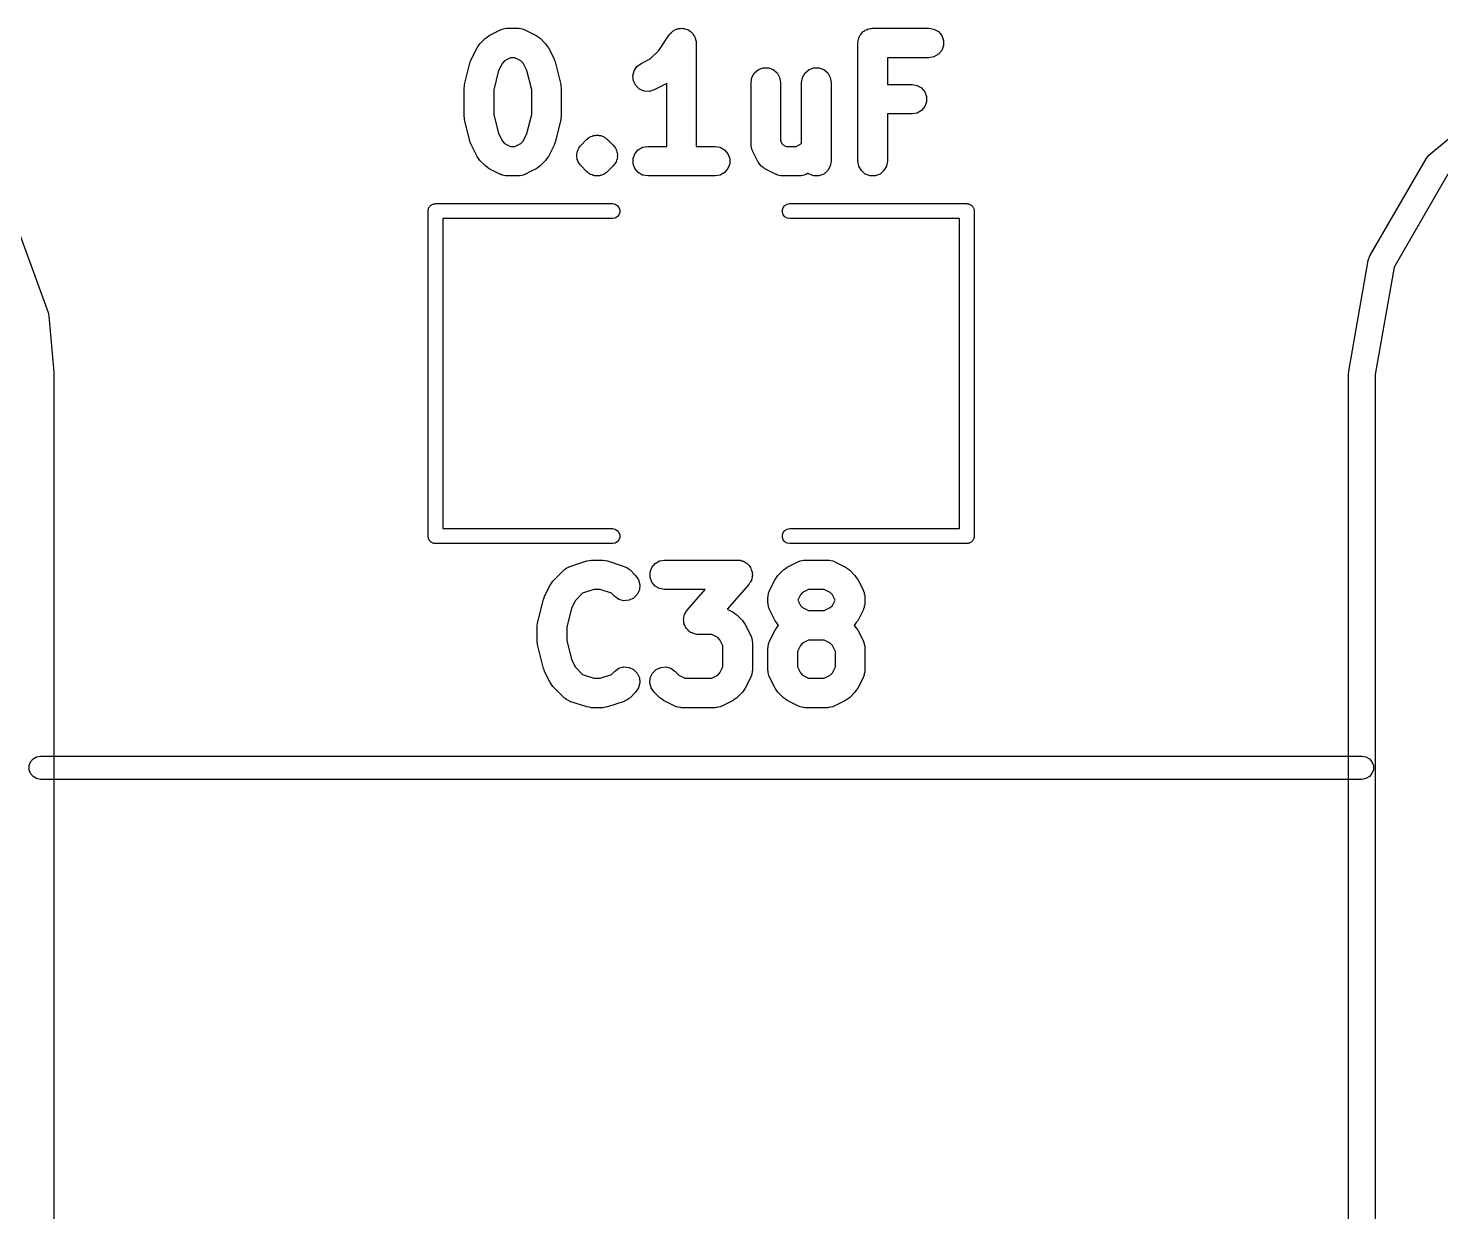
# Model space of a CAD drawing. Extents: x 51 to 137, y -158 to -25.
# Drawn here: x 87.81 to 99.96, y -132.69 to -122.52 of the extents above; entities that cross this region are included whole.
import ezdxf

# ---------------------------------------------------------------- set-up
doc = ezdxf.new("R2010")
doc.units = 0
doc.header["$MEASUREMENT"] = 0
doc.layers.add('BLACK', color=7, linetype='CONTINUOUS')

msp = doc.modelspace()

# ---------------------------------------------------------------- linework, layer by layer
at = {"layer": 'Black'}
for p, q in [((91.6949, -122.651), (91.7433, -122.602)), ((91.7433, -122.602), (91.76, -122.591)), ((91.76, -122.591), (91.7763, -122.578)), ((91.7763, -122.578), (91.8731, -122.53)), ((91.8731, -122.53), (91.8801, -122.528)), ((91.8801, -122.528), (91.8864, -122.524)), ((91.8864, -122.524), (91.9011, -122.522)), ((91.9011, -122.522), (91.9153, -122.517)), ((91.9153, -122.517), (91.9226, -122.518)), ((91.9226, -122.518), (91.9299, -122.517)), ((91.9299, -122.517), (92.0266, -122.517)), ((92.0266, -122.517), (92.0338, -122.518)), ((92.0338, -122.518), (92.0411, -122.517)), ((92.0411, -122.517), (92.0554, -122.522)), ((92.0554, -122.522), (92.0701, -122.524)), ((92.0701, -122.524), (92.0764, -122.528)), ((92.0764, -122.528), (92.0834, -122.53)), ((92.0834, -122.53), (92.1802, -122.578)), ((92.1802, -122.578), (92.1965, -122.591)), ((92.1965, -122.591), (92.2132, -122.602)), ((92.2132, -122.602), (92.2616, -122.651)), ((93.2342, -122.708), (93.324, -122.573)), ((93.324, -122.573), (93.3289, -122.568)), ((93.3289, -122.568), (93.3324, -122.562)), ((93.3324, -122.562), (93.344, -122.552)), ((93.344, -122.552), (93.3545, -122.541)), ((93.3545, -122.541), (93.3608, -122.538)), ((93.3608, -122.538), (93.3662, -122.534)), ((93.3662, -122.534), (93.3804, -122.528)), ((93.3804, -122.528), (93.394, -122.522)), ((93.394, -122.522), (93.401, -122.521)), ((93.401, -122.521), (93.4076, -122.519)), ((93.4076, -122.519), (93.4228, -122.519)), ((93.4228, -122.519), (93.4378, -122.517)), ((93.4378, -122.517), (93.4447, -122.519)), ((93.4447, -122.519), (93.4517, -122.519)), ((93.4517, -122.519), (93.466, -122.524)), ((93.466, -122.524), (93.4807, -122.527)), ((93.4807, -122.527), (93.4866, -122.531)), ((93.4866, -122.531), (93.4932, -122.534)), ((93.4932, -122.534), (93.5048, -122.543)), ((93.5048, -122.543), (93.5174, -122.552)), ((93.5174, -122.552), (93.5216, -122.557)), ((93.5216, -122.557), (93.527, -122.562)), ((93.527, -122.562), (93.5345, -122.575)), ((93.5345, -122.575), (93.5435, -122.587)), ((93.5435, -122.587), (93.5455, -122.594)), ((93.5455, -122.594), (93.549, -122.6)), ((93.549, -122.6), (93.5516, -122.615)), ((94.9533, -122.611), (94.9553, -122.6)), ((94.9553, -122.6), (94.9608, -122.591)), ((94.9608, -122.591), (94.9646, -122.58)), ((94.9646, -122.58), (94.9718, -122.572)), ((94.9718, -122.572), (94.9773, -122.562)), ((94.9773, -122.562), (94.9858, -122.555)), ((94.9858, -122.555), (94.993, -122.546)), ((94.993, -122.546), (95.0026, -122.541)), ((95.0026, -122.541), (95.0111, -122.534)), ((95.0111, -122.534), (95.0216, -122.53)), ((95.0216, -122.53), (95.0312, -122.524)), ((95.0312, -122.524), (95.0421, -122.522)), ((95.0421, -122.522), (95.0526, -122.519)), ((95.0526, -122.519), (95.0637, -122.519)), ((95.0637, -122.519), (95.0746, -122.517)), ((95.0746, -122.517), (95.5584, -122.517)), ((95.5584, -122.517), (95.6019, -122.524)), ((95.6019, -122.524), (95.6401, -122.546)), ((95.6401, -122.546), (95.6684, -122.58)), ((95.6684, -122.58), (95.6835, -122.622)), ((91.6227, -122.78), (91.6711, -122.684)), ((91.6711, -122.684), (91.6832, -122.667)), ((91.6832, -122.667), (91.6949, -122.651)), ((92.2616, -122.651), (92.2732, -122.667)), ((92.2732, -122.667), (92.2854, -122.684)), ((92.2854, -122.684), (92.3337, -122.78)), ((93.1609, -122.781), (93.2342, -122.708)), ((93.5516, -122.615), (93.5559, -122.63)), ((93.5559, -122.63), (93.5554, -122.637)), ((93.5554, -122.637), (93.5567, -122.644)), ((93.5567, -122.644), (93.5567, -123.533)), ((94.9476, -122.644), (94.9495, -122.633)), ((94.9476, -123.66), (94.9476, -122.644)), ((94.9495, -122.622), (94.9533, -122.611)), ((94.9495, -122.633), (94.9495, -122.622)), ((95.6684, -122.707), (95.6401, -122.741)), ((95.6835, -122.666), (95.6684, -122.707)), ((95.6835, -122.622), (95.6835, -122.666)), ((91.5647, -123), (91.6131, -122.806)), ((91.6131, -122.806), (91.6188, -122.794)), ((91.6188, -122.794), (91.6227, -122.78)), ((91.8891, -122.816), (91.8562, -122.881)), ((91.9083, -122.796), (91.8891, -122.816)), ((91.9598, -122.771), (91.9083, -122.796)), ((91.9966, -122.771), (91.9598, -122.771)), ((92.0481, -122.796), (91.9966, -122.771)), ((92.0674, -122.816), (92.0481, -122.796)), ((92.1003, -122.881), (92.0674, -122.816)), ((92.3337, -122.78), (92.3377, -122.794)), ((92.3377, -122.794), (92.3434, -122.806)), ((92.3434, -122.806), (92.3917, -123)), ((93.0229, -122.883), (93.0472, -122.847)), ((93.0472, -122.847), (93.0826, -122.82)), ((93.0826, -122.82), (93.1609, -122.781)), ((95.5584, -122.771), (95.2016, -122.771)), ((95.2016, -122.771), (95.2016, -123)), ((95.6019, -122.763), (95.5584, -122.771)), ((95.6401, -122.741), (95.6019, -122.763)), ((91.8562, -122.881), (91.815, -123.046)), ((92.1415, -123.046), (92.1003, -122.881)), ((93.0126, -122.926), (93.0229, -122.883)), ((93.0177, -122.97), (93.0126, -122.926)), ((93.0374, -123.01), (93.0177, -122.97)), ((94.0284, -122.982), (94.036, -122.939)), ((94.036, -122.939), (94.0581, -122.901)), ((94.0581, -122.901), (94.0919, -122.872)), ((94.0919, -122.872), (94.1333, -122.857)), ((94.1333, -122.857), (94.1774, -122.857)), ((94.1774, -122.857), (94.2189, -122.872)), ((94.2189, -122.872), (94.2527, -122.901)), ((94.2527, -122.901), (94.2747, -122.939)), ((94.2747, -122.939), (94.2824, -122.982)), ((94.4638, -122.982), (94.4715, -122.939)), ((94.4715, -122.939), (94.4935, -122.901)), ((94.4935, -122.901), (94.5273, -122.872)), ((94.5273, -122.872), (94.5688, -122.857)), ((94.5688, -122.857), (94.6129, -122.857)), ((94.6129, -122.857), (94.6543, -122.872)), ((94.6543, -122.872), (94.6881, -122.901)), ((94.6881, -122.901), (94.7102, -122.939)), ((94.7102, -122.939), (94.7178, -122.982)), ((91.561, -123.031), (91.5637, -123.015)), ((91.561, -123.273), (91.561, -123.031)), ((91.5637, -123.015), (91.5647, -123)), ((91.815, -123.046), (91.815, -123.257)), ((92.1415, -123.257), (92.1415, -123.046)), ((92.3917, -123), (92.3928, -123.015)), ((92.3928, -123.015), (92.3955, -123.031)), ((92.3955, -123.031), (92.3955, -123.273)), ((93.0694, -123.04), (93.0374, -123.01)), ((93.1099, -123.057), (93.0694, -123.04)), ((93.1539, -123.06), (93.1099, -123.057)), ((93.1962, -123.047), (93.1539, -123.06)), ((93.2929, -122.999), (93.1962, -123.047)), ((93.3027, -122.992), (93.2929, -122.999)), ((93.3027, -123.533), (93.3027, -122.992)), ((94.0284, -123.514), (94.0284, -122.982)), ((94.2824, -122.982), (94.2824, -123.484)), ((94.4638, -123.509), (94.4638, -122.982)), ((94.7178, -122.982), (94.7178, -123.66)), ((95.2016, -123), (95.4133, -123)), ((95.4133, -123), (95.4567, -123.008)), ((95.4567, -123.008), (95.4949, -123.03)), ((95.4949, -123.03), (95.5233, -123.064)), ((95.5233, -123.064), (95.5384, -123.105)), ((99.8607, -123.608), (100.601, -122.987)), ((95.5233, -123.191), (95.4949, -123.225)), ((95.5384, -123.149), (95.5233, -123.191)), ((95.5384, -123.105), (95.5384, -123.149)), ((91.5637, -123.288), (91.561, -123.273)), ((91.5647, -123.303), (91.5637, -123.288)), ((91.6131, -123.497), (91.5647, -123.303)), ((91.815, -123.257), (91.8562, -123.422)), ((92.1003, -123.422), (92.1415, -123.257)), ((92.3917, -123.303), (92.3434, -123.497)), ((92.3928, -123.288), (92.3917, -123.303)), ((92.3955, -123.273), (92.3928, -123.288)), ((95.4133, -123.254), (95.2016, -123.254)), ((95.2016, -123.254), (95.2016, -123.66)), ((95.4567, -123.247), (95.4133, -123.254)), ((95.4949, -123.225), (95.4567, -123.247)), ((91.8562, -123.422), (91.8891, -123.488)), ((92.0674, -123.488), (92.1003, -123.422)), ((92.6311, -123.459), (92.6362, -123.456)), ((92.6362, -123.456), (92.6405, -123.453)), ((92.6405, -123.453), (92.6457, -123.451)), ((92.6457, -123.451), (92.6503, -123.448)), ((92.6503, -123.448), (92.661, -123.445)), ((92.661, -123.445), (92.6711, -123.44)), ((92.6711, -123.44), (92.6766, -123.44)), ((92.6766, -123.44), (92.6819, -123.438)), ((92.6819, -123.438), (92.6875, -123.438)), ((92.6875, -123.438), (92.6929, -123.436)), ((92.6929, -123.436), (92.704, -123.437)), ((92.704, -123.437), (92.715, -123.436)), ((92.715, -123.436), (92.7204, -123.438)), ((92.7204, -123.438), (92.726, -123.438)), ((92.726, -123.438), (92.7313, -123.44)), ((92.7313, -123.44), (92.7368, -123.44)), ((92.7368, -123.44), (92.7469, -123.445)), ((92.7469, -123.445), (92.7576, -123.448)), ((92.7576, -123.448), (92.7622, -123.451)), ((92.7622, -123.451), (92.7675, -123.453)), ((92.7675, -123.453), (92.7717, -123.456)), ((92.7717, -123.456), (92.7768, -123.459)), ((91.6188, -123.51), (91.6131, -123.497)), ((91.6227, -123.523), (91.6188, -123.51)), ((91.6711, -123.62), (91.6227, -123.523)), ((91.8891, -123.488), (91.9083, -123.507)), ((91.9083, -123.507), (91.9598, -123.533)), ((91.9598, -123.533), (91.9966, -123.533)), ((91.9966, -123.533), (92.0481, -123.507)), ((92.0481, -123.507), (92.0674, -123.488)), ((92.3337, -123.523), (92.2854, -123.62)), ((92.3377, -123.51), (92.3337, -123.523)), ((92.3434, -123.497), (92.3377, -123.51)), ((92.5329, -123.578), (92.5376, -123.568)), ((92.5376, -123.568), (92.5405, -123.558)), ((92.5405, -123.558), (92.5468, -123.548)), ((92.5468, -123.548), (92.5515, -123.538)), ((92.5515, -123.538), (92.5594, -123.531)), ((92.5594, -123.531), (92.5658, -123.521)), ((92.5658, -123.521), (92.6141, -123.473)), ((92.6141, -123.473), (92.6233, -123.467)), ((92.6233, -123.467), (92.6311, -123.459)), ((92.7768, -123.459), (92.7847, -123.467)), ((92.7847, -123.467), (92.7938, -123.473)), ((92.7938, -123.473), (92.8421, -123.521)), ((92.8421, -123.521), (92.8485, -123.531)), ((92.8485, -123.531), (92.8564, -123.538)), ((92.8564, -123.538), (92.8611, -123.548)), ((92.8611, -123.548), (92.8674, -123.558)), ((92.8674, -123.558), (92.8703, -123.568)), ((92.8703, -123.568), (92.875, -123.578)), ((93.0294, -123.596), (93.0577, -123.562)), ((93.0577, -123.562), (93.0959, -123.54)), ((93.0959, -123.54), (93.1394, -123.533)), ((93.1394, -123.533), (93.3027, -123.533)), ((93.5567, -123.533), (93.72, -123.533)), ((93.72, -123.533), (93.7634, -123.54)), ((93.7634, -123.54), (93.8016, -123.562)), ((93.8016, -123.562), (93.8299, -123.596)), ((94.0297, -123.522), (94.0284, -123.514)), ((94.0292, -123.529), (94.0297, -123.522)), ((94.0335, -123.543), (94.0292, -123.529)), ((94.036, -123.558), (94.0335, -123.543)), ((94.0397, -123.564), (94.036, -123.558)), ((94.0418, -123.571), (94.0397, -123.564)), ((94.0902, -123.668), (94.0418, -123.571)), ((94.2824, -123.484), (94.2984, -123.517)), ((94.2984, -123.517), (94.3305, -123.533)), ((94.3305, -123.533), (94.4157, -123.533)), ((94.4157, -123.533), (94.4638, -123.509)), ((91.6832, -123.636), (91.6711, -123.62)), ((91.6949, -123.653), (91.6832, -123.636)), ((91.7433, -123.701), (91.6949, -123.653)), ((92.2616, -123.653), (92.2132, -123.701)), ((92.2732, -123.636), (92.2616, -123.653)), ((92.2854, -123.62), (92.2732, -123.636)), ((92.5291, -123.6), (92.5319, -123.589)), ((92.53, -123.611), (92.5291, -123.6)), ((92.5291, -123.622), (92.53, -123.611)), ((92.5319, -123.633), (92.5291, -123.622)), ((92.5319, -123.589), (92.5329, -123.578)), ((92.5329, -123.644), (92.5319, -123.633)), ((92.5376, -123.654), (92.5329, -123.644)), ((92.5405, -123.665), (92.5376, -123.654)), ((92.5468, -123.674), (92.5405, -123.665)), ((92.5515, -123.684), (92.5468, -123.674)), ((92.5594, -123.692), (92.5515, -123.684)), ((92.5658, -123.701), (92.5594, -123.692)), ((92.8485, -123.692), (92.8421, -123.701)), ((92.8564, -123.684), (92.8485, -123.692)), ((92.8611, -123.674), (92.8564, -123.684)), ((92.8674, -123.665), (92.8611, -123.674)), ((92.8703, -123.654), (92.8674, -123.665)), ((92.875, -123.644), (92.8703, -123.654)), ((92.875, -123.578), (92.876, -123.589)), ((92.876, -123.633), (92.875, -123.644)), ((92.876, -123.589), (92.8789, -123.6)), ((92.8789, -123.622), (92.876, -123.633)), ((92.8789, -123.6), (92.8779, -123.611)), ((92.8779, -123.611), (92.8789, -123.622)), ((93.0143, -123.638), (93.0294, -123.596)), ((93.0143, -123.682), (93.0143, -123.638)), ((93.0294, -123.723), (93.0143, -123.682)), ((93.8299, -123.596), (93.845, -123.638)), ((93.845, -123.682), (93.8299, -123.723)), ((93.845, -123.638), (93.845, -123.682)), ((94.1013, -123.683), (94.0902, -123.668)), ((94.1115, -123.699), (94.1013, -123.683)), ((94.1144, -123.701), (94.1115, -123.699)), ((94.7178, -123.66), (94.7102, -123.703)), ((94.9553, -123.703), (94.9476, -123.66)), ((95.2016, -123.66), (95.194, -123.703)), ((99.3523, -124.475), (99.8352, -123.639)), ((99.8352, -123.639), (99.8607, -123.608)), ((91.76, -123.713), (91.7433, -123.701)), ((91.7763, -123.725), (91.76, -123.713)), ((91.8731, -123.773), (91.7763, -123.725)), ((91.8801, -123.775), (91.8731, -123.773)), ((91.8864, -123.779), (91.8801, -123.775)), ((91.9011, -123.782), (91.8864, -123.779)), ((91.9153, -123.786), (91.9011, -123.782)), ((91.9226, -123.785), (91.9153, -123.786)), ((91.9299, -123.787), (91.9226, -123.785)), ((92.0266, -123.787), (91.9299, -123.787)), ((92.0338, -123.785), (92.0266, -123.787)), ((92.0411, -123.786), (92.0338, -123.785)), ((92.0554, -123.782), (92.0411, -123.786)), ((92.0701, -123.779), (92.0554, -123.782)), ((92.0764, -123.775), (92.0701, -123.779)), ((92.0834, -123.773), (92.0764, -123.775)), ((92.1415, -123.744), (92.0834, -123.773)), ((92.1802, -123.725), (92.1415, -123.744)), ((92.1965, -123.713), (92.1802, -123.725)), ((92.2132, -123.701), (92.1965, -123.713)), ((92.6141, -123.749), (92.5658, -123.701)), ((92.6233, -123.756), (92.6141, -123.749)), ((92.6311, -123.764), (92.6233, -123.756)), ((92.6362, -123.766), (92.6311, -123.764)), ((92.6405, -123.77), (92.6362, -123.766)), ((92.6457, -123.772), (92.6405, -123.77)), ((92.6503, -123.775), (92.6457, -123.772)), ((92.661, -123.778), (92.6503, -123.775)), ((92.6711, -123.782), (92.661, -123.778)), ((92.6766, -123.783), (92.6711, -123.782)), ((92.6819, -123.785), (92.6766, -123.783)), ((92.6875, -123.785), (92.6819, -123.785)), ((92.6929, -123.786), (92.6875, -123.785)), ((92.704, -123.785), (92.6929, -123.786)), ((92.715, -123.786), (92.704, -123.785)), ((92.7204, -123.785), (92.715, -123.786)), ((92.726, -123.785), (92.7204, -123.785)), ((92.7313, -123.783), (92.726, -123.785)), ((92.7368, -123.782), (92.7313, -123.783)), ((92.7469, -123.778), (92.7368, -123.782)), ((92.7576, -123.775), (92.7469, -123.778)), ((92.7622, -123.772), (92.7576, -123.775)), ((92.7675, -123.77), (92.7622, -123.772)), ((92.7717, -123.766), (92.7675, -123.77)), ((92.7768, -123.764), (92.7717, -123.766)), ((92.7847, -123.756), (92.7768, -123.764)), ((92.7938, -123.749), (92.7847, -123.756)), ((92.8421, -123.701), (92.7938, -123.749)), ((93.0577, -123.757), (93.0294, -123.723)), ((93.0959, -123.779), (93.0577, -123.757)), ((93.1394, -123.787), (93.0959, -123.779)), ((93.72, -123.787), (93.1394, -123.787)), ((93.7634, -123.779), (93.72, -123.787)), ((93.8016, -123.757), (93.7634, -123.779)), ((93.8299, -123.723), (93.8016, -123.757)), ((94.1164, -123.703), (94.1144, -123.701)), ((94.132, -123.714), (94.1164, -123.703)), ((94.147, -123.725), (94.132, -123.714)), ((94.2437, -123.773), (94.147, -123.725)), ((94.2507, -123.775), (94.2437, -123.773)), ((94.2571, -123.779), (94.2507, -123.775)), ((94.2717, -123.782), (94.2571, -123.779)), ((94.286, -123.786), (94.2717, -123.782)), ((94.2933, -123.785), (94.286, -123.786)), ((94.3005, -123.787), (94.2933, -123.785)), ((94.4457, -123.787), (94.3005, -123.787)), ((94.4529, -123.785), (94.4457, -123.787)), ((94.4602, -123.786), (94.4529, -123.785)), ((94.4744, -123.782), (94.4602, -123.786)), ((94.4891, -123.779), (94.4744, -123.782)), ((94.4954, -123.775), (94.4891, -123.779)), ((94.5025, -123.773), (94.4954, -123.775)), ((94.5207, -123.764), (94.5025, -123.773)), ((94.5273, -123.77), (94.5207, -123.764)), ((94.5688, -123.785), (94.5273, -123.77)), ((94.6129, -123.785), (94.5688, -123.785)), ((94.6543, -123.77), (94.6129, -123.785)), ((94.6881, -123.741), (94.6543, -123.77)), ((94.7102, -123.703), (94.6881, -123.741)), ((94.9773, -123.741), (94.9553, -123.703)), ((95.0111, -123.77), (94.9773, -123.741)), ((95.0526, -123.785), (95.0111, -123.77)), ((95.0967, -123.785), (95.0526, -123.785)), ((95.1381, -123.77), (95.0967, -123.785)), ((95.1719, -123.741), (95.1381, -123.77)), ((95.194, -123.703), (95.1719, -123.741)), ((100.023, -123.77), (99.5603, -124.572)), ((87.6518, -124.054), (87.9822, -124.962)), ((91.2533, -124.067), (91.2561, -124.062)), ((91.2561, -124.062), (91.258, -124.057)), ((91.258, -124.057), (91.2616, -124.053)), ((91.2616, -124.053), (91.2644, -124.048)), ((91.2644, -124.048), (91.2686, -124.045)), ((91.2686, -124.045), (91.2722, -124.04)), ((91.2722, -124.04), (91.277, -124.038)), ((91.277, -124.038), (91.2812, -124.034)), ((91.2812, -124.034), (91.2865, -124.032)), ((91.2865, -124.032), (91.2913, -124.029)), ((91.2913, -124.029), (91.2968, -124.028)), ((91.2968, -124.028), (91.302, -124.026)), ((91.302, -124.026), (91.3075, -124.026)), ((91.3075, -124.026), (91.313, -124.025)), ((91.313, -124.025), (92.837, -124.025)), ((92.837, -124.025), (92.8587, -124.029)), ((92.8587, -124.029), (92.8778, -124.04)), ((92.8778, -124.04), (92.892, -124.057)), ((92.892, -124.057), (92.8995, -124.078)), ((94.2985, -124.078), (94.306, -124.057)), ((94.306, -124.057), (94.3202, -124.04)), ((94.3202, -124.04), (94.3393, -124.029)), ((94.3393, -124.029), (94.361, -124.025)), ((94.361, -124.025), (95.885, -124.025)), ((95.885, -124.025), (95.8905, -124.026)), ((95.8905, -124.026), (95.896, -124.026)), ((95.896, -124.026), (95.9012, -124.028)), ((95.9012, -124.028), (95.9067, -124.029)), ((95.9067, -124.029), (95.9115, -124.032)), ((95.9115, -124.032), (95.9167, -124.034)), ((95.9167, -124.034), (95.921, -124.038)), ((95.921, -124.038), (95.9258, -124.04)), ((95.9258, -124.04), (95.9294, -124.045)), ((95.9294, -124.045), (95.9336, -124.048)), ((95.9336, -124.048), (95.9364, -124.053)), ((95.9364, -124.053), (95.94, -124.057)), ((95.94, -124.057), (95.9419, -124.062)), ((95.9419, -124.062), (95.9447, -124.067)), ((91.2495, -124.089), (91.2505, -124.084)), ((91.2495, -126.883), (91.2495, -124.089)), ((91.2505, -124.078), (91.2524, -124.073)), ((91.2505, -124.084), (91.2505, -124.078)), ((91.2524, -124.073), (91.2533, -124.067)), ((92.837, -124.152), (91.3765, -124.152)), ((91.3765, -124.152), (91.3765, -126.819)), ((92.8587, -124.149), (92.837, -124.152)), ((92.8778, -124.138), (92.8587, -124.149)), ((92.892, -124.121), (92.8778, -124.138)), ((92.8995, -124.1), (92.892, -124.121)), ((92.8995, -124.078), (92.8995, -124.1)), ((94.2985, -124.1), (94.2985, -124.078)), ((94.306, -124.121), (94.2985, -124.1)), ((94.3202, -124.138), (94.306, -124.121)), ((94.3393, -124.149), (94.3202, -124.138)), ((94.361, -124.152), (94.3393, -124.149)), ((95.8215, -124.152), (94.361, -124.152)), ((95.8215, -126.819), (95.8215, -124.152)), ((95.9447, -124.067), (95.9456, -124.073)), ((95.9456, -124.073), (95.9475, -124.078)), ((95.9475, -124.078), (95.9475, -124.084)), ((95.9475, -124.084), (95.9485, -124.089)), ((95.9485, -124.089), (95.9485, -126.883)), ((99.171, -125.464), (99.3387, -124.513)), ((99.3387, -124.513), (99.3523, -124.475)), ((99.3387, -124.513), (99.3387, -124.513)), ((99.5603, -124.572), (99.3978, -125.494)), ((87.9822, -124.962), (87.9848, -124.976)), ((87.9848, -124.976), (87.9886, -124.991)), ((87.9886, -124.991), (88.0309, -125.474)), ((88.0309, -125.474), (88.0304, -125.479)), ((88.0304, -125.479), (88.0313, -125.484)), ((88.0313, -125.484), (88.0313, -151.958)), ((99.1692, -125.484), (99.171, -125.474)), ((99.1692, -151.948), (99.1692, -125.484)), ((99.171, -125.474), (99.171, -125.464)), ((99.3978, -125.494), (99.3978, -151.958)), ((91.3765, -126.819), (92.837, -126.819)), ((92.837, -126.819), (92.8587, -126.823)), ((92.8587, -126.823), (92.8778, -126.834)), ((92.8778, -126.834), (92.892, -126.851)), ((92.892, -126.851), (92.8995, -126.872)), ((94.2985, -126.872), (94.306, -126.851)), ((94.306, -126.851), (94.3202, -126.834)), ((94.3202, -126.834), (94.3393, -126.823)), ((94.3393, -126.823), (94.361, -126.819)), ((94.361, -126.819), (95.8215, -126.819)), ((91.2505, -126.888), (91.2495, -126.883)), ((91.2505, -126.894), (91.2505, -126.888)), ((91.2524, -126.899), (91.2505, -126.894)), ((91.2533, -126.905), (91.2524, -126.899)), ((91.2561, -126.91), (91.2533, -126.905)), ((91.258, -126.915), (91.2561, -126.91)), ((91.2616, -126.919), (91.258, -126.915)), ((91.2644, -126.924), (91.2616, -126.919)), ((91.2686, -126.927), (91.2644, -126.924)), ((91.2722, -126.932), (91.2686, -126.927)), ((91.277, -126.934), (91.2722, -126.932)), ((91.2812, -126.938), (91.277, -126.934)), ((91.2865, -126.94), (91.2812, -126.938)), ((91.2913, -126.943), (91.2865, -126.94)), ((91.2968, -126.944), (91.2913, -126.943)), ((91.302, -126.946), (91.2968, -126.944)), ((91.3075, -126.946), (91.302, -126.946)), ((91.313, -126.947), (91.3075, -126.946)), ((92.837, -126.947), (91.313, -126.947)), ((92.8587, -126.943), (92.837, -126.947)), ((92.8778, -126.932), (92.8587, -126.943)), ((92.892, -126.915), (92.8778, -126.932)), ((92.8995, -126.894), (92.892, -126.915)), ((92.8995, -126.872), (92.8995, -126.894)), ((94.2985, -126.894), (94.2985, -126.872)), ((94.306, -126.915), (94.2985, -126.894)), ((94.3202, -126.932), (94.306, -126.915)), ((94.3393, -126.943), (94.3202, -126.932)), ((94.361, -126.947), (94.3393, -126.943)), ((95.885, -126.947), (94.361, -126.947)), ((95.8905, -126.946), (95.885, -126.947)), ((95.896, -126.946), (95.8905, -126.946)), ((95.9012, -126.944), (95.896, -126.946)), ((95.9067, -126.943), (95.9012, -126.944)), ((95.9115, -126.94), (95.9067, -126.943)), ((95.9167, -126.938), (95.9115, -126.94)), ((95.921, -126.934), (95.9167, -126.938)), ((95.9258, -126.932), (95.921, -126.934)), ((95.9294, -126.927), (95.9258, -126.932)), ((95.9336, -126.924), (95.9294, -126.927)), ((95.9364, -126.919), (95.9336, -126.924)), ((95.94, -126.915), (95.9364, -126.919)), ((95.9419, -126.91), (95.94, -126.915)), ((95.9447, -126.905), (95.9419, -126.91)), ((95.9456, -126.899), (95.9447, -126.905)), ((95.9475, -126.894), (95.9456, -126.899)), ((95.9485, -126.883), (95.9475, -126.888)), ((95.9475, -126.888), (95.9475, -126.894)), ((92.4703, -127.144), (92.6154, -127.095)), ((92.6154, -127.095), (92.6355, -127.092)), ((92.6355, -127.092), (92.6556, -127.089)), ((92.6556, -127.089), (92.7523, -127.089)), ((92.7523, -127.089), (92.7724, -127.092)), ((92.7724, -127.092), (92.7925, -127.095)), ((92.7925, -127.095), (92.9376, -127.144)), ((93.2029, -127.118), (93.2411, -127.096)), ((93.2411, -127.096), (93.2845, -127.089)), ((93.2845, -127.089), (93.9135, -127.089)), ((93.9135, -127.089), (93.9257, -127.091)), ((93.9257, -127.091), (93.9381, -127.091)), ((93.9381, -127.091), (93.9473, -127.095)), ((93.9473, -127.095), (93.9569, -127.096)), ((93.9569, -127.096), (93.9677, -127.102)), ((94.4373, -127.102), (94.4443, -127.1)), ((94.4443, -127.1), (94.4506, -127.096)), ((94.4506, -127.096), (94.4653, -127.094)), ((94.4653, -127.094), (94.4795, -127.089)), ((94.4795, -127.089), (94.4868, -127.09)), ((94.4868, -127.09), (94.494, -127.089)), ((94.494, -127.089), (94.6876, -127.089)), ((94.6876, -127.089), (94.6948, -127.09)), ((94.6948, -127.09), (94.7021, -127.089)), ((94.7021, -127.089), (94.7163, -127.094)), ((94.7163, -127.094), (94.731, -127.096)), ((94.731, -127.096), (94.7373, -127.1)), ((94.7373, -127.1), (94.7444, -127.102)), ((92.3239, -127.271), (92.4206, -127.174)), ((92.4206, -127.174), (92.4266, -127.17)), ((92.4266, -127.17), (92.4315, -127.165)), ((92.4315, -127.165), (92.4446, -127.157)), ((92.4446, -127.157), (92.4568, -127.149)), ((92.4568, -127.149), (92.4638, -127.147)), ((92.4638, -127.147), (92.4703, -127.144)), ((92.9376, -127.144), (92.9441, -127.147)), ((92.9441, -127.147), (92.9511, -127.149)), ((92.9511, -127.149), (92.9633, -127.157)), ((92.9633, -127.157), (92.9764, -127.165)), ((92.9764, -127.165), (92.9813, -127.17)), ((92.9813, -127.17), (92.9873, -127.174)), ((92.9873, -127.174), (93.0357, -127.223)), ((93.0357, -127.223), (93.061, -127.259)), ((93.1595, -127.194), (93.1745, -127.152)), ((93.1595, -127.238), (93.1595, -127.194)), ((93.1745, -127.152), (93.2029, -127.118)), ((93.9677, -127.102), (93.9792, -127.107)), ((93.9792, -127.107), (93.9866, -127.113)), ((93.9866, -127.113), (93.9951, -127.118)), ((93.9951, -127.118), (94.0031, -127.128)), ((94.0031, -127.128), (94.0124, -127.136)), ((94.0124, -127.136), (94.0172, -127.145)), ((94.0172, -127.145), (94.0235, -127.152)), ((94.0235, -127.152), (94.0277, -127.164)), ((94.0277, -127.164), (94.0337, -127.175)), ((94.0337, -127.175), (94.0352, -127.184)), ((94.0352, -127.184), (94.0385, -127.194)), ((94.0385, -127.194), (94.0385, -127.206)), ((94.0385, -127.206), (94.0404, -127.218)), ((94.0404, -127.218), (94.0385, -127.228)), ((94.2474, -127.239), (94.2591, -127.223)), ((94.2591, -127.223), (94.3075, -127.174)), ((94.3075, -127.174), (94.3242, -127.163)), ((94.3242, -127.163), (94.3405, -127.15)), ((94.3405, -127.15), (94.4373, -127.102)), ((94.7444, -127.102), (94.8411, -127.15)), ((94.8411, -127.15), (94.8575, -127.163)), ((94.8575, -127.163), (94.8741, -127.174)), ((94.8741, -127.174), (94.9225, -127.223)), ((94.9225, -127.223), (94.9342, -127.239)), ((92.2517, -127.401), (92.3001, -127.304)), ((92.3001, -127.304), (92.3122, -127.288)), ((92.3122, -127.288), (92.3239, -127.271)), ((92.6762, -127.343), (92.579, -127.375)), ((92.7317, -127.343), (92.6762, -127.343)), ((92.8289, -127.375), (92.7317, -127.343)), ((93.061, -127.259), (93.0724, -127.301)), ((93.0724, -127.301), (93.0685, -127.345)), ((93.1745, -127.279), (93.1595, -127.238)), ((93.2029, -127.313), (93.1745, -127.279)), ((93.2411, -127.335), (93.2029, -127.313)), ((93.2845, -127.343), (93.2411, -127.335)), ((93.6336, -127.343), (93.2845, -127.343)), ((93.4792, -127.519), (93.6336, -127.343)), ((94.0091, -127.299), (93.8228, -127.512)), ((94.0155, -127.289), (94.0091, -127.299)), ((94.0235, -127.279), (94.0155, -127.289)), ((94.0268, -127.27), (94.0235, -127.279)), ((94.0319, -127.262), (94.0268, -127.27)), ((94.0343, -127.249), (94.0319, -127.262)), ((94.0385, -127.238), (94.0343, -127.249)), ((94.0385, -127.228), (94.0385, -127.238)), ((94.1869, -127.352), (94.2353, -127.256)), ((94.2353, -127.256), (94.2474, -127.239)), ((94.524, -127.343), (94.4725, -127.368)), ((94.6576, -127.343), (94.524, -127.343)), ((94.7091, -127.368), (94.6576, -127.343)), ((94.9342, -127.239), (94.9463, -127.256)), ((94.9463, -127.256), (94.9947, -127.352)), ((92.1937, -127.62), (92.2421, -127.427)), ((92.2421, -127.427), (92.2477, -127.414)), ((92.2477, -127.414), (92.2517, -127.401)), ((92.518, -127.436), (92.4851, -127.502)), ((92.579, -127.375), (92.518, -127.436)), ((92.8561, -127.402), (92.8289, -127.375)), ((92.8922, -127.427), (92.8561, -127.402)), ((92.9348, -127.439), (92.8922, -127.427)), ((92.9787, -127.435), (92.9348, -127.439)), ((93.0187, -127.416), (92.9787, -127.435)), ((93.0499, -127.385), (93.0187, -127.416)), ((93.0685, -127.345), (93.0499, -127.385)), ((94.1735, -127.409), (94.1748, -127.402)), ((94.1735, -127.458), (94.1735, -127.409)), ((94.1748, -127.465), (94.1735, -127.458)), ((94.1744, -127.395), (94.1786, -127.38)), ((94.1748, -127.402), (94.1744, -127.395)), ((94.1744, -127.472), (94.1748, -127.465)), ((94.1786, -127.38), (94.1812, -127.366)), ((94.1812, -127.366), (94.1848, -127.359)), ((94.1848, -127.359), (94.1869, -127.352)), ((94.4533, -127.388), (94.4304, -127.433)), ((94.4304, -127.433), (94.4533, -127.479)), ((94.4725, -127.368), (94.4533, -127.388)), ((94.7283, -127.388), (94.7091, -127.368)), ((94.7512, -127.433), (94.7283, -127.388)), ((94.7283, -127.479), (94.7512, -127.433)), ((94.9947, -127.352), (94.9968, -127.359)), ((94.9968, -127.359), (95.0004, -127.366)), ((95.0004, -127.366), (95.003, -127.38)), ((95.003, -127.38), (95.0073, -127.395)), ((95.0073, -127.395), (95.0068, -127.402)), ((95.0068, -127.402), (95.0081, -127.409)), ((95.0081, -127.458), (95.0068, -127.465)), ((95.0068, -127.465), (95.0073, -127.472)), ((95.0081, -127.409), (95.0081, -127.458)), ((92.4851, -127.502), (92.4439, -127.667)), ((93.4497, -127.581), (93.454, -127.569)), ((93.4497, -127.59), (93.4497, -127.581)), ((93.454, -127.569), (93.4564, -127.557)), ((93.4564, -127.557), (93.4615, -127.548)), ((93.4615, -127.548), (93.4648, -127.539)), ((93.4648, -127.539), (93.4728, -127.53)), ((93.4728, -127.53), (93.4792, -127.519)), ((93.8228, -127.512), (93.8735, -127.537)), ((93.8735, -127.537), (93.8898, -127.55)), ((93.8898, -127.55), (93.9065, -127.561)), ((93.9065, -127.561), (93.9549, -127.61)), ((94.1786, -127.486), (94.1744, -127.472)), ((94.1812, -127.501), (94.1786, -127.486)), ((94.1848, -127.507), (94.1812, -127.501)), ((94.1869, -127.514), (94.1848, -127.507)), ((94.2353, -127.611), (94.1869, -127.514)), ((94.4533, -127.479), (94.4725, -127.498)), ((94.4725, -127.498), (94.524, -127.524)), ((94.524, -127.524), (94.6576, -127.524)), ((94.6576, -127.524), (94.7091, -127.498)), ((94.7091, -127.498), (94.7283, -127.479)), ((94.9947, -127.514), (94.9463, -127.611)), ((94.9968, -127.507), (94.9947, -127.514)), ((95.0004, -127.501), (94.9968, -127.507)), ((95.003, -127.486), (95.0004, -127.501)), ((95.0073, -127.472), (95.003, -127.486)), ((92.1899, -127.651), (92.1926, -127.636)), ((92.1899, -127.796), (92.1899, -127.651)), ((92.1926, -127.636), (92.1937, -127.62)), ((92.4439, -127.667), (92.4439, -127.781)), ((93.4478, -127.6), (93.4497, -127.59)), ((93.4497, -127.612), (93.4478, -127.6)), ((93.4497, -127.625), (93.4497, -127.612)), ((93.4531, -127.634), (93.4497, -127.625)), ((93.4546, -127.644), (93.4531, -127.634)), ((93.4606, -127.654), (93.4546, -127.644)), ((93.4648, -127.666), (93.4606, -127.654)), ((93.4711, -127.674), (93.4648, -127.666)), ((93.4759, -127.682), (93.4711, -127.674)), ((93.4852, -127.69), (93.4759, -127.682)), ((93.4932, -127.7), (93.4852, -127.69)), ((93.5017, -127.705), (93.4932, -127.7)), ((93.509, -127.711), (93.5017, -127.705)), ((93.9549, -127.61), (93.9666, -127.626)), ((93.9666, -127.626), (93.9787, -127.643)), ((93.9787, -127.643), (94.0271, -127.739)), ((94.1869, -127.788), (94.2353, -127.691)), ((94.2474, -127.627), (94.2353, -127.611)), ((94.2353, -127.691), (94.2474, -127.675)), ((94.2591, -127.644), (94.2474, -127.627)), ((94.2474, -127.675), (94.2591, -127.658)), ((94.2661, -127.651), (94.2591, -127.644)), ((94.2591, -127.658), (94.2661, -127.651)), ((94.9225, -127.644), (94.9156, -127.651)), ((94.9156, -127.651), (94.9225, -127.658)), ((94.9342, -127.627), (94.9225, -127.644)), ((94.9225, -127.658), (94.9342, -127.675)), ((94.9463, -127.611), (94.9342, -127.627)), ((94.9342, -127.675), (94.9463, -127.691)), ((94.9463, -127.691), (94.9947, -127.788)), ((92.1926, -127.811), (92.1899, -127.796)), ((92.1937, -127.827), (92.1926, -127.811)), ((92.2421, -128.021), (92.1937, -127.827)), ((92.4439, -127.781), (92.4851, -127.945)), ((93.5206, -127.716), (93.509, -127.711)), ((93.5314, -127.722), (93.5206, -127.716)), ((93.541, -127.724), (93.5314, -127.722)), ((93.5502, -127.727), (93.541, -127.724)), ((93.5626, -127.728), (93.5502, -127.727)), ((93.5748, -127.73), (93.5626, -127.728)), ((93.69, -127.73), (93.5748, -127.73)), ((93.7415, -127.755), (93.69, -127.73)), ((93.7607, -127.775), (93.7415, -127.755)), ((93.7865, -127.826), (93.7607, -127.775)), ((93.7865, -128.008), (93.7865, -127.826)), ((94.0271, -127.739), (94.0292, -127.746)), ((94.0292, -127.746), (94.0328, -127.753)), ((94.0328, -127.753), (94.0354, -127.767)), ((94.0354, -127.767), (94.0396, -127.782)), ((94.0396, -127.782), (94.0392, -127.789)), ((94.0392, -127.789), (94.0405, -127.796)), ((94.0405, -127.796), (94.0405, -128.038)), ((94.1744, -127.83), (94.1786, -127.816)), ((94.1748, -127.837), (94.1744, -127.83)), ((94.1786, -127.816), (94.1812, -127.801)), ((94.1812, -127.801), (94.1848, -127.795)), ((94.1848, -127.795), (94.1869, -127.788)), ((94.4533, -127.823), (94.4275, -127.875)), ((94.4725, -127.804), (94.4533, -127.823)), ((94.524, -127.778), (94.4725, -127.804)), ((94.6576, -127.778), (94.524, -127.778)), ((94.7091, -127.804), (94.6576, -127.778)), ((94.7283, -127.823), (94.7091, -127.804)), ((94.7512, -127.869), (94.7283, -127.823)), ((94.9947, -127.788), (94.9968, -127.795)), ((94.9968, -127.795), (95.0004, -127.801)), ((95.0004, -127.801), (95.003, -127.816)), ((95.003, -127.816), (95.0073, -127.83)), ((95.0073, -127.83), (95.0068, -127.837)), ((92.4851, -127.945), (92.518, -128.011)), ((94.1735, -127.845), (94.1748, -127.837)), ((94.1735, -128.038), (94.1735, -127.845)), ((94.4275, -127.875), (94.4275, -128.008)), ((94.7541, -127.875), (94.7512, -127.869)), ((94.7541, -128.008), (94.7541, -127.875)), ((95.0068, -127.837), (95.0081, -127.845)), ((95.0081, -127.845), (95.0081, -128.038)), ((92.2477, -128.033), (92.2421, -128.021)), ((92.2517, -128.047), (92.2477, -128.033)), ((92.3001, -128.143), (92.2517, -128.047)), ((92.518, -128.011), (92.579, -128.072)), ((92.579, -128.072), (92.6762, -128.105)), ((92.7317, -128.105), (92.8289, -128.072)), ((92.8289, -128.072), (92.8561, -128.045)), ((92.8561, -128.045), (92.8922, -128.02)), ((92.8922, -128.02), (92.9348, -128.008)), ((92.9348, -128.008), (92.9787, -128.012)), ((92.9787, -128.012), (93.0187, -128.031)), ((93.0187, -128.031), (93.0499, -128.062)), ((93.0499, -128.062), (93.0685, -128.102)), ((93.1619, -128.102), (93.1805, -128.062)), ((93.1805, -128.062), (93.2117, -128.031)), ((93.2117, -128.031), (93.2517, -128.012)), ((93.2517, -128.012), (93.2956, -128.008)), ((93.2956, -128.008), (93.3382, -128.02)), ((93.3382, -128.02), (93.3743, -128.045)), ((93.3743, -128.045), (93.4081, -128.079)), ((93.7415, -128.079), (93.7607, -128.06)), ((93.7607, -128.06), (93.7865, -128.008)), ((94.0354, -128.067), (94.0328, -128.082)), ((94.0396, -128.053), (94.0354, -128.067)), ((94.0405, -128.038), (94.0392, -128.045)), ((94.0392, -128.045), (94.0396, -128.053)), ((94.1748, -128.045), (94.1735, -128.038)), ((94.1744, -128.053), (94.1748, -128.045)), ((94.1786, -128.067), (94.1744, -128.053)), ((94.1812, -128.082), (94.1786, -128.067)), ((94.4275, -128.008), (94.4533, -128.06)), ((94.4533, -128.06), (94.4725, -128.079)), ((94.7091, -128.079), (94.7283, -128.06)), ((94.7283, -128.06), (94.7541, -128.008)), ((95.003, -128.067), (95.0004, -128.082)), ((95.0073, -128.053), (95.003, -128.067)), ((95.0081, -128.038), (95.0068, -128.045)), ((95.0068, -128.045), (95.0073, -128.053)), ((92.3122, -128.16), (92.3001, -128.143)), ((92.3239, -128.176), (92.3122, -128.16)), ((92.4206, -128.273), (92.3239, -128.176)), ((92.6762, -128.105), (92.7317, -128.105)), ((93.061, -128.189), (93.0357, -128.225)), ((93.0724, -128.146), (93.061, -128.189)), ((93.0685, -128.102), (93.0724, -128.146)), ((93.158, -128.146), (93.1619, -128.102)), ((93.1694, -128.189), (93.158, -128.146)), ((93.1947, -128.225), (93.1694, -128.189)), ((93.4081, -128.079), (93.4596, -128.105)), ((93.4596, -128.105), (93.69, -128.105)), ((93.69, -128.105), (93.7415, -128.079)), ((93.9787, -128.192), (93.9666, -128.208)), ((94.0271, -128.095), (93.9787, -128.192)), ((94.0292, -128.088), (94.0271, -128.095)), ((94.0328, -128.082), (94.0292, -128.088)), ((94.1848, -128.088), (94.1812, -128.082)), ((94.1869, -128.095), (94.1848, -128.088)), ((94.2353, -128.192), (94.1869, -128.095)), ((94.2474, -128.208), (94.2353, -128.192)), ((94.4725, -128.079), (94.524, -128.105)), ((94.524, -128.105), (94.6576, -128.105)), ((94.6576, -128.105), (94.7091, -128.079)), ((94.9463, -128.192), (94.9342, -128.208)), ((94.9947, -128.095), (94.9463, -128.192)), ((94.9968, -128.088), (94.9947, -128.095)), ((95.0004, -128.082), (94.9968, -128.088)), ((92.4266, -128.277), (92.4206, -128.273)), ((92.4315, -128.283), (92.4266, -128.277)), ((92.4446, -128.29), (92.4315, -128.283)), ((92.4568, -128.298), (92.4446, -128.29)), ((92.4638, -128.3), (92.4568, -128.298)), ((92.4703, -128.304), (92.4638, -128.3)), ((92.6154, -128.352), (92.4703, -128.304)), ((92.9376, -128.304), (92.7925, -128.352)), ((92.9441, -128.3), (92.9376, -128.304)), ((92.9511, -128.298), (92.9441, -128.3)), ((92.9633, -128.29), (92.9511, -128.298)), ((92.9764, -128.283), (92.9633, -128.29)), ((92.9813, -128.277), (92.9764, -128.283)), ((92.9873, -128.273), (92.9813, -128.277)), ((93.0357, -128.225), (92.9873, -128.273)), ((93.2431, -128.273), (93.1947, -128.225)), ((93.2598, -128.285), (93.2431, -128.273)), ((93.2761, -128.297), (93.2598, -128.285)), ((93.3729, -128.345), (93.2761, -128.297)), ((93.8735, -128.297), (93.7767, -128.345)), ((93.8898, -128.285), (93.8735, -128.297)), ((93.9065, -128.273), (93.8898, -128.285)), ((93.9549, -128.225), (93.9065, -128.273)), ((93.9666, -128.208), (93.9549, -128.225)), ((94.2591, -128.225), (94.2474, -128.208)), ((94.3075, -128.273), (94.2591, -128.225)), ((94.3242, -128.285), (94.3075, -128.273)), ((94.3405, -128.297), (94.3242, -128.285)), ((94.4373, -128.345), (94.3405, -128.297)), ((94.8411, -128.297), (94.7444, -128.345)), ((94.8575, -128.285), (94.8411, -128.297)), ((94.8741, -128.273), (94.8575, -128.285)), ((94.9225, -128.225), (94.8741, -128.273)), ((94.9342, -128.208), (94.9225, -128.225)), ((92.6355, -128.355), (92.6154, -128.352)), ((92.6556, -128.359), (92.6355, -128.355)), ((92.7523, -128.359), (92.6556, -128.359)), ((92.7724, -128.355), (92.7523, -128.359)), ((92.7925, -128.352), (92.7724, -128.355)), ((93.3799, -128.347), (93.3729, -128.345)), ((93.3862, -128.351), (93.3799, -128.347)), ((93.4009, -128.354), (93.3862, -128.351)), ((93.4151, -128.358), (93.4009, -128.354)), ((93.4225, -128.357), (93.4151, -128.358)), ((93.4297, -128.359), (93.4225, -128.357)), ((93.72, -128.359), (93.4297, -128.359)), ((93.7272, -128.357), (93.72, -128.359)), ((93.7345, -128.358), (93.7272, -128.357)), ((93.7487, -128.354), (93.7345, -128.358)), ((93.7634, -128.351), (93.7487, -128.354)), ((93.7697, -128.347), (93.7634, -128.351)), ((93.7767, -128.345), (93.7697, -128.347)), ((94.4443, -128.347), (94.4373, -128.345)), ((94.4506, -128.351), (94.4443, -128.347)), ((94.4653, -128.354), (94.4506, -128.351)), ((94.4795, -128.358), (94.4653, -128.354)), ((94.4868, -128.357), (94.4795, -128.358)), ((94.494, -128.359), (94.4868, -128.357)), ((94.6876, -128.359), (94.494, -128.359)), ((94.6948, -128.357), (94.6876, -128.359)), ((94.7021, -128.358), (94.6948, -128.357)), ((94.7163, -128.354), (94.7021, -128.358)), ((94.731, -128.351), (94.7163, -128.354)), ((94.7373, -128.347), (94.731, -128.351)), ((94.7444, -128.345), (94.7373, -128.347)), ((87.8304, -128.825), (87.8527, -128.798)), ((87.8527, -128.798), (87.8828, -128.781)), ((87.8828, -128.781), (87.917, -128.775)), ((87.917, -128.775), (99.2835, -128.775)), ((99.2835, -128.775), (99.3177, -128.781)), ((99.3177, -128.781), (99.3478, -128.798)), ((99.3478, -128.798), (99.3701, -128.825)), ((87.8185, -128.857), (87.8304, -128.825)), ((87.8185, -128.892), (87.8185, -128.857)), ((87.8304, -128.925), (87.8185, -128.892)), ((99.3701, -128.825), (99.382, -128.857)), ((99.382, -128.892), (99.3701, -128.925)), ((99.382, -128.857), (99.382, -128.892)), ((87.8527, -128.951), (87.8304, -128.925)), ((87.8828, -128.968), (87.8527, -128.951)), ((87.917, -128.975), (87.8828, -128.968)), ((99.2835, -128.975), (87.917, -128.975)), ((99.3177, -128.968), (99.2835, -128.975)), ((99.3478, -128.951), (99.3177, -128.968)), ((99.3701, -128.925), (99.3478, -128.951))]:
    msp.add_line(p, q, dxfattribs=at)

doc.saveas('drawing.dxf')
